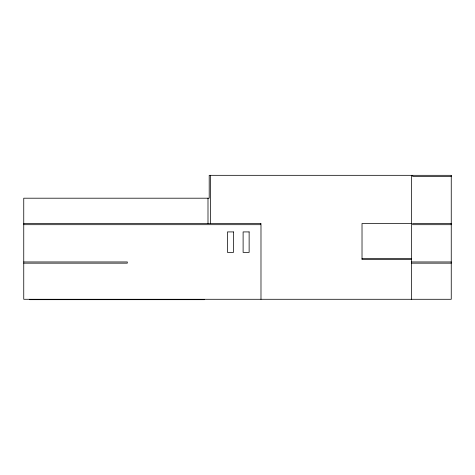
<?xml version="1.0" encoding="UTF-8"?>
<svg xmlns="http://www.w3.org/2000/svg" width="475" height="475" viewBox="0 0 475 475"><rect width="100%" height="100%" fill="white"/><g stroke="black" fill="none" stroke-linecap="round" stroke-linejoin="round"><path stroke-width="0.71" d="M451.25 176.522L412.716 176.522L412.716 175.322M23.75 223.487L260.983 223.487L260.983 299.286M411.51 223.487L362.021 223.487L362.021 259.617L411.51 259.617M23.75 224.693L260.383 224.693L260.383 223.487M362.021 258.412L411.51 258.412M23.75 261.951L127.294 261.951L127.294 263.156L23.75 263.156M411.51 261.951L451.25 261.951L451.25 263.156L411.51 263.156M204.387 299.678L29.771 299.678L29.771 299.286M411.51 175.322L411.51 299.286M210.407 175.322L210.407 223.487M207.997 198.2L207.997 223.487M451.25 223.487L451.25 224.693L412.716 224.693L412.716 223.487L451.25 223.487M451.25 175.322L209.202 175.322L209.202 198.2L23.75 198.2L23.75 299.286L451.25 299.286L451.25 175.322M233.48 231.919L227.46 231.919L227.46 252.391L233.48 252.391L233.48 231.919M249.132 231.919L243.111 231.919L243.111 252.391L249.132 252.391L249.132 231.919"/></g></svg>
